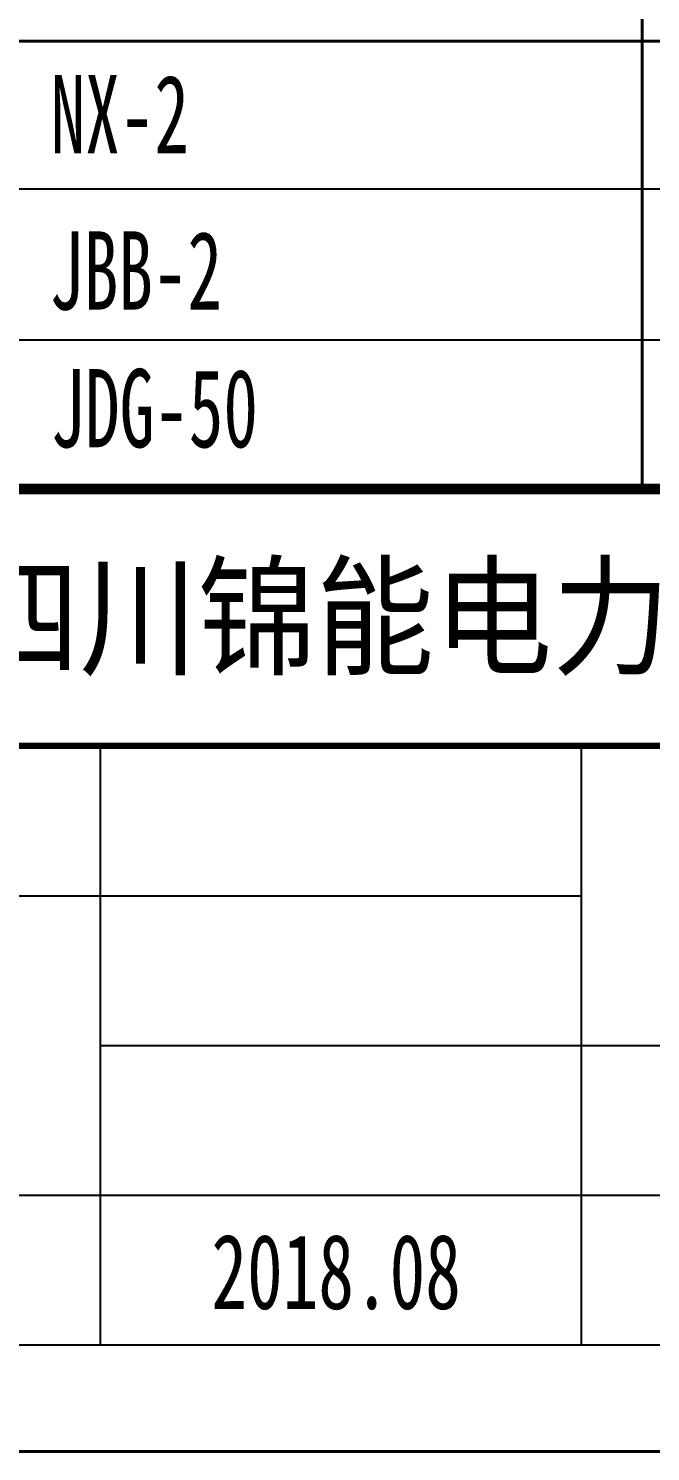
# Model space of a CAD drawing. Extents: x 457 to 4918, y -67 to 391.
# Drawn here: x 3494.3 to 3523.3, y -67.2 to -0.7 of the extents above; entities that cross this region are included whole.
import ezdxf

# ---------------------------------------------------------------- set-up
doc = ezdxf.new("R2010")
doc.units = 0
doc.header["$LTSCALE"] = 40
doc.header["$MEASUREMENT"] = 0
doc.layers.get('0').update_dxf_attribs({"linetype": 'CONTINUOUS'})
for name, color, linetype in [('at_Entity', 7, 'CONTINUOUS'), ('图框', 7, 'CONTINUOUS'), ('图框－字', 40, 'CONTINUOUS')]:
    doc.layers.add(name, color=color, linetype=linetype)
doc.styles.add('宋体', font='', dxfattribs={"height": 3.75})
doc.styles.add('宋体-0.9', font='', dxfattribs={"width": 0.9})
doc.styles.add('样式 1', font='', dxfattribs={"width": 0.65, "height": 3.5})
doc.styles.get('宋体').set_extended_font_data('宋体')
doc.styles.get('宋体-0.9').set_extended_font_data('SimSun')
doc.styles.get('样式 1').set_extended_font_data('SimSun')

msp = doc.modelspace()

# ---------------------------------------------------------------- linework, layer by layer
at = {"color": 0, "lineweight": 5}
msp.add_lwpolyline([(3655.027, -22.194), (3475.532, -22.194)], close=True, dxfattribs=at)
msp.add_lwpolyline([(3655.027, -22.194), (3475.532, -22.194)], close=True, dxfattribs=at)
msp.add_open_spline([(3475.532, -22.194), (3475.532, -22.194), (3655.027, -22.194), (3655.027, -22.194)], degree=3, dxfattribs=at)
at = {"layer": 'at_Entity', "color": 7, "lineweight": 40}
for p, q in [((3522.948, -22.191), (3522.948, 26.762)), ((3449.948, -67.166), (3659.954, -67.166))]:
    msp.add_line(p, q, dxfattribs=at)
at = {"layer": 'at_Entity', "color": 0, "lineweight": 40}
msp.add_line((3654.937, -1.263), (3474.899, -1.263), dxfattribs=at)
at = {"layer": 'at_Entity', "color": 0}
for points in [[(3654.937, -8.178), (3474.899, -8.178)], [(3654.937, -15.23), (3474.899, -15.23)]]:
    msp.add_lwpolyline(points, dxfattribs=at)
at = {"layer": 'at_Entity', "color": 7}
for points in [[(3655.02, -22.191), (3474.982, -22.191)], [(3655.027, -22.194), (3655.027, -62.194), (3474.982, -62.194)], [(3655.027, -22.194), (3655.027, -62.194), (3474.982, -62.194)]]:
    msp.add_lwpolyline(points, dxfattribs=at)
at = {"layer": '图框', "color": 0}
for p, q in [((3497.61, -34.194), (3497.61, -62.194)), ((3520.11, -34.194), (3520.11, -62.194)), ((3475.11, -41.194), (3520.11, -41.194)), ((3497.61, -48.194), (3565.11, -48.194)), ((3475.11, -55.194), (3655.027, -55.194)), ((3655.027, -62.194), (3475.11, -62.194))]:
    msp.add_line(p, q, dxfattribs=at)
at = {"layer": '图框', "color": 0, "lineweight": 60, "const_width": 0.5}
msp.add_lwpolyline([(3475.11, -62.194), (3475.11, -22.194), (3655.027, -22.194)], dxfattribs=at)
at = {"layer": '图框', "color": 0, "lineweight": 30, "const_width": 0.3}
msp.add_lwpolyline([(3475.36, -34.194), (3655.027, -34.194)], dxfattribs=at)

# ---------------------------------------------------------------- texts
at = {"color": 0, "style": '宋体', "width": 0.7}
msp.add_text('2018.08', height=3.5, dxfattribs=at).set_placement((3502.809, -60.505))
at = {"color": 1, "char_height": 3.6575, "width": 18.86811, "attachment_point": 5, "style": '样式 1'}
for s, insert in [('NX-2', (3498.524, -4.677)), ('JBB-2', (3499.265, -12.009)), ('JDG-50', (3500.134, -18.443))]:
    msp.add_mtext(s, dxfattribs=dict(at, insert=insert))
at = {"layer": '图框－字', "color": 0, "style": '宋体-0.9', "width": 0.9}
msp.add_text('四川锦能电力设计有限公司', height=4.5, dxfattribs=at).set_placement((3491.124, -30.406))

doc.saveas('drawing.dxf')
